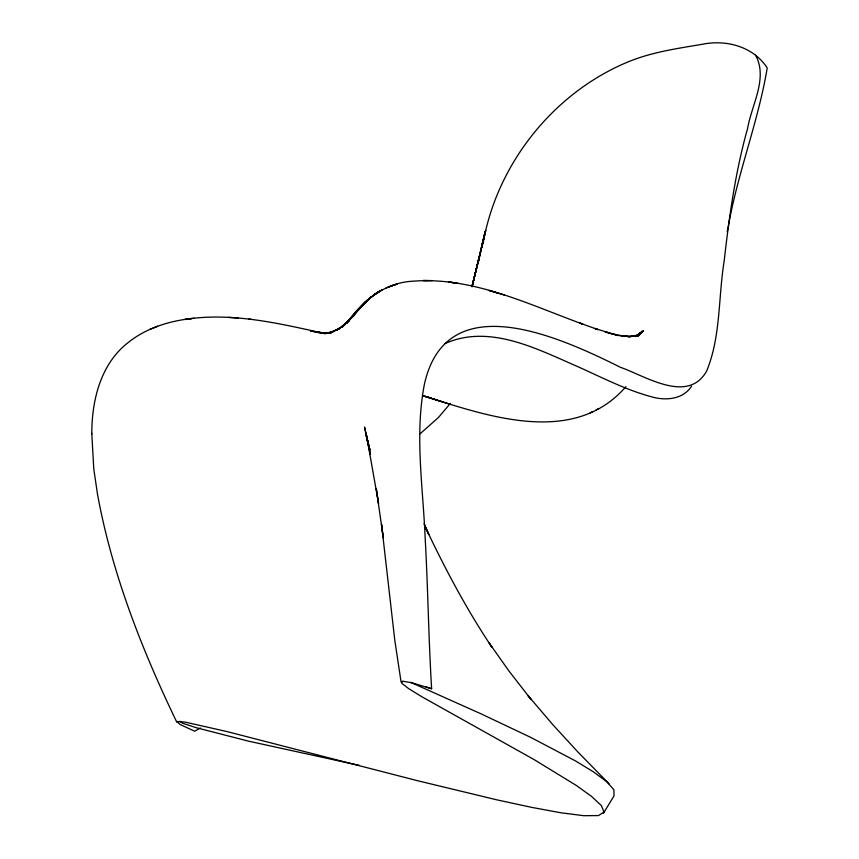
<?xml version="1.0" encoding="UTF-8"?>
<svg xmlns="http://www.w3.org/2000/svg" width="859" height="859" viewBox="0 0 859 859"><rect width="100%" height="100%" fill="white"/><g stroke="black" fill="none" stroke-linecap="round" stroke-linejoin="round"><path stroke-width="1.29" d="M91.795 433.988C91.73 401.067 100.256 364.892 127.089 343.428C142.39 330.758 161.535 323.51 180.948 320.063C229.385 311.377 278.316 323.231 325.411 333.689L310.539 331.048L323.467 332.905M482.994 243.988C496.534 164.402 553.293 92.922 627.875 61.977C651.788 52.045 677.601 48.48 702.941 44.163C726.66 39.471 753.526 46.719 767.216 67.958C758.218 122.182 737.323 173.819 728.002 228.097M727.208 231.823L727.734 229.332M484.916 232.574L478.162 262.564L485.26 231.447L478.152 261.469M478.667 259.225L472.01 286.885L485.689 230.416L472.063 286.412M472.139 286.047L478.86 258.849L472.053 286.487M603.458 813.248L614.002 795.917L613.927 789.775L606.647 781.604L593.419 771.844L575.476 760.902L530.379 737.215L481.265 713.947L410.634 682.314M637.893 335.944L640.159 332.777L637.754 335.869L643.509 330.79L636.047 336.588L640.943 332.905L635.413 336.052L639.848 334.559L628.584 336.953L635.832 335.676M637.861 335.966L640.159 332.777M450.331 403.462L438.487 417.442L419.557 434.278M691.57 386.185C682.905 399.789 664.823 400.928 650.735 396.579C625.481 389.664 602.105 377.573 578.322 366.879C537.38 349.141 489.104 323.403 444.511 343.804M366.9 300.607L379.184 291.512L373.493 295.131L381.879 289.945C367.137 297.429 357.172 310.915 346.768 323.242C361.854 301.241 384.564 282.858 412.095 281.258C471.956 276.297 528.167 304.236 582.864 324.176L579.471 322.909L598.004 329.631L594.621 328.417L617.836 335.461L605.058 331.896L608.322 332.787M353.801 314.877L359.191 308.778M355.647 312.762L342.279 327.043L354.133 315.339L341.549 326.978L349.162 320.761L341.549 326.978M357.795 310.271L371.077 296.946L364.721 302.593L352.104 317.164L365.794 301.584M625.889 386.69C574.037 446.336 488.621 416.518 425.742 396.568L449.783 404.17M345.576 323.693L336.116 330.457L345.382 324.455M336.116 330.457L340.465 327.633L330.039 333.088L340.164 328.278L329.212 332.884L334.462 331.144L325.668 333.432L331.434 332.261L325.325 333.163L331.606 332.573L322.157 333.024L328.976 333.034L316.08 332.293L327.311 333.217M200.33 728.013L194.671 731.202L179.832 724.384L177.094 721.506L184.986 722.075L226.926 731.557L416.862 780.541L496.502 799.761L531.324 807.299L560.884 812.775L583.744 815.696L598.455 815.578L604.027 812.066L601.321 805.538L591.658 796.497L576.346 785.47L534.051 759.56L421.715 696.681L408.648 688.617L401.797 683.259L402.463 681.155L411.976 682.819L431.637 688.778C428.534 638.312 427.986 587.728 425.119 537.251C422.972 486.226 414.553 434.375 424.518 383.683C447.152 284.243 562.334 338.425 620.509 367.33C645.42 376.038 687.919 404.278 706.624 371.099C720.851 336.588 718.231 297.998 724.083 261.63C729.227 216.812 735.304 171.864 747.631 128.367C751.561 104.948 768.204 78.148 755.566 55.234M590.069 412.911L592.474 411.697M596.114 409.85L598.508 408.637M637.324 335.16L640.75 333.475M157.627 326.248L150.067 329.341M392.52 285.596L395.623 284.512L386.131 287.915M389.116 286.756L397.223 284.028M191.89 318.517L184.996 319.484L193.876 318.249M633.717 336.041L621.991 336.084L627.8 336.47L616.73 335.321M428.319 280.56L423.154 280.517L432.217 280.603M238.19 318.023L228.322 317.379M322.576 332.83L327.44 333.238M248.938 319.043L251.118 319.333M454.003 282.772L448.409 281.935L458.244 283.406M622.689 335.944L611.329 333.625M359.223 765.38L248.369 741.113L196.153 727.68L182.441 723.16L179.907 721.249M497.941 293.112L488.954 290.428L504.147 294.981M422.478 395.612L443.523 402.173M425.624 686.706L431.637 688.778M609.074 783.816L578.182 752.291L553.217 725.136L527.941 695.511L531.195 699.613L509.086 671.18L489.243 643.155L492.035 647.396C466.115 608.677 444.328 567.402 424.496 525.3L428.877 534.577L424.099 523.657M176.793 722.151C141.875 649.587 112.067 573.876 97.529 494.376L93.771 468.96L91.784 433.344M401.089 682.067L394.796 640.277L381.503 524.119L383.286 537.852L376.253 488.47L378.561 503.514L366.546 435.577L370.347 454.261L364.506 427.02L369.885 450.095L365.494 432.861L369.649 449.01M367.319 440.57L369.638 449.568M368.865 446.54L369.746 449.987M363.679 303.656L358.708 309.111L369.918 297.923L363.679 303.656M642.006 331.252L637.775 335.88L642.006 331.252M431.315 398.179L422.564 395.591L431.315 398.179"/></g></svg>
